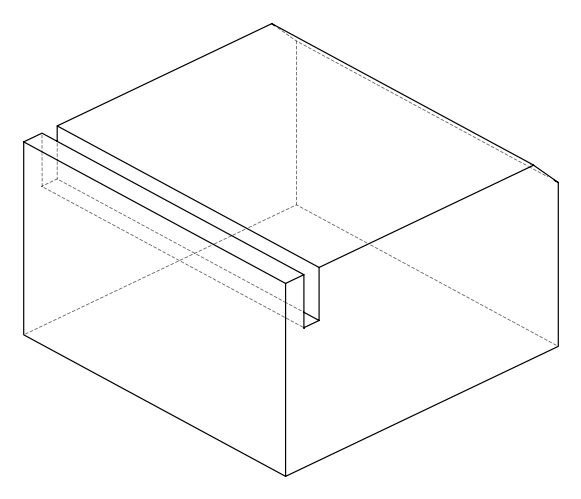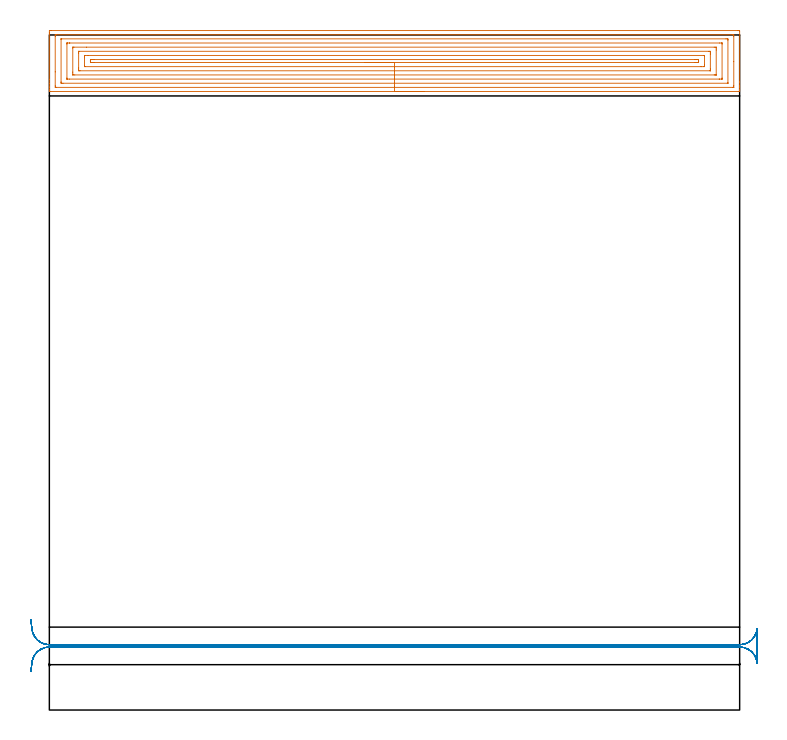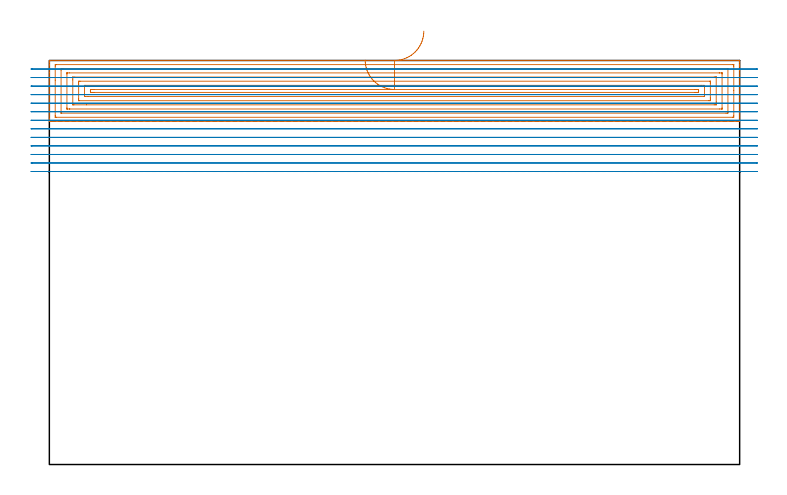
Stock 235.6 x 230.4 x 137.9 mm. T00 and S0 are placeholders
(PLAN: 2 operations, 1 tool changes, 29.2 min)
(1 AREA_MILL | FG_CHAMFER_SURFACE | UGT0205_001 | 15.35 min | 50965 mm3)
(2 MILL_RECTANGULAR_SLOT | SLOT_RECTANGULAR | NXT0201_011 | Follow Part, ap 3, ae 75% | 13.81 min | 114293 mm3)
(TOOL UGT0205_001 | Chamfer Mill 20 x 3 x 45 deg. | D20 FL50 Z2)
(TOOL NXT0201_011 | ENDMILL 12mm [2P460-1200-NA 1630] | D12 FL38 Z6)
(OP 1 AREA_MILL)
G17 G21 G94 G90
T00 M6
G54
G17 G0 G90 X127.8 Y211.1 S1061 M3
G43 Z147.9 H0
G94 G1 X127.762 Z147.028 F250.
X127.648 Z146.163
X127.459 Z145.312
X127.197 Z144.48
X126.863 Z143.674
X126.46 Z142.9
X125.991 Z142.164
X125.46 Z141.472
X124.871 Z140.829
X124.228 Z140.239
X123.536 Z139.708
X122.8 Z139.24
X122.026 Z138.837
X121.22 Z138.503
X120.388 Z138.241
X119.536 Z138.052
X118.672 Z137.938
X117.8 Z137.9
X0.185
X0.01 Y211.103 Z137.888
X0.007 Y211.159 Z137.833
X0. Y211.592 Z137.407
Y211.844 Z137.155
Y212.585 Z136.411
Y213.846 Z135.151
Y215.259 Z133.737
Y231.046 Z117.951
X0.002 Y231.307 Z117.69
X0.007 Y231.892 Z117.106
X0.044 Y231.894 Z117.104
X0.633 Y231.9 Z117.1
X234.967
X235.27 Y231.897 Z117.102
X235.59 Y231.892 Z117.106
X235.6 Y231.568 Z117.43
Y214.368 Z134.627
Y212.955 Z136.042
Y212.585 Z136.411
Y211.844 Z137.155
Y211.592 Z137.408
X235.593 Y211.159 Z137.833
X235.59 Y211.103 Z137.888
X235.415 Y211.1 Z137.9
X117.8
Y212.514 Z136.486
X2.422 Y212.515 Z136.485
X2.351 Y212.516 Z136.484
X2.211 Y212.521 Z136.479
X2.01 Y212.531 Z136.469
X2.008 Y212.585 Z136.415
X2.001 Y213.003 Z135.997
X2. Y217.803 Z131.197
Y229.944 Z119.056
X2.004 Y230.416 Z118.584
X2.007 Y230.467 Z118.533
X2.008 Y230.475 Z118.525
X2.047 Y230.479 Z118.521
X2.14 Y230.483 Z118.517
X2.281 Y230.485 Z118.515
X2.351 Y230.486 Z118.514
X233.178 Y230.485 Z118.515
X233.249 Y230.484 Z118.516
X233.389 Y230.479 Z118.521
X233.59 Y230.469 Z118.531
X233.592 Y230.416 Z118.584
X233.599 Y229.997 Z119.003
X233.6 Y221.29 Z127.71
Y213.056 Z135.944
X233.596 Y212.585 Z136.415
X233.593 Y212.533 Z136.467
X233.592 Y212.525 Z136.475
X233.553 Y212.521 Z136.479
X233.46 Y212.517 Z136.483
X233.319 Y212.515 Z136.485
X233.249 Y212.514 Z136.486
X117.8
Y213.928 Z135.072
X4.651 Y213.929 Z135.071
X4.21 Y213.931 Z135.069
X4.064 Y213.933 Z135.067
X4.019 Y213.935 Z135.065
X4.01 Y214.018 Z134.982
X4.004 Y214.158 Z134.842
X4.001 Y214.368 Z134.632
Y228.841 Z120.159
X4.009 Y229.051 Z119.949
X4.013 Y229.066 Z119.934
X4.019 Y229.068 Z119.932
X4.045 Y229.071 Z119.929
X4.1
X4.21 Y229.072 Z119.928
X230.949 Y229.071 Z119.929
X231.39 Y229.07 Z119.93
X231.536 Y229.067 Z119.933
X231.58 Y229.065 Z119.935
X231.59 Y228.982 Z120.018
X231.596 Y228.842 Z120.158
X231.599 Y228.632 Z120.368
Y214.159 Z134.841
X231.591 Y213.949 Z135.051
X231.587 Y213.934 Z135.066
X231.581 Y213.932 Z135.068
X231.555 Y213.929 Z135.071
X231.5
X231.39 Y213.928 Z135.072
X117.8
Y215.343 Z133.657
X6.81
X6.069 Y215.346 Z133.654
X6.027 Y215.348 Z133.652
X6.01 Y215.35 Z133.65
X6.008 Y215.372 Z133.628
X6.003 Y215.483 Z133.517
X6.001 Y215.705 Z133.295
Y227.295 Z121.705
X6.004 Y227.517 Z121.483
X6.008 Y227.628 Z121.372
X6.01 Y227.65 Z121.35
X6.03 Y227.652 Z121.348
X6.085 Y227.655 Z121.345
X6.894 Y227.657 Z121.343
X6.977
X228.79
X229.531 Y227.654 Z121.346
X229.573 Y227.652 Z121.348
X229.59 Y227.65 Z121.35
X229.592 Y227.628 Z121.372
X229.596 Y227.518 Z121.482
X229.599 Y227.295 Z121.705
Y215.705 Z133.295
X229.596 Y215.483 Z133.517
X229.592 Y215.372 Z133.628
X229.59 Y215.35 Z133.65
X229.57 Y215.348 Z133.652
X229.514 Y215.345 Z133.655
X228.706 Y215.343 Z133.657
X228.623
X117.8
Y216.757 Z132.243
X8.682 Y216.758 Z132.242
X8.07 Y216.761 Z132.239
X8.026 Y216.764 Z132.236
X8.01 Y216.769 Z132.231
X8.004 Y216.827 Z132.173
X8.002 Y217.042 Z131.958
X8. Y217.722 Z131.278
X8.001 Y225.958 Z123.042
X8.003 Y226.128 Z122.872
X8.007 Y226.212 Z122.788
X8.009 Y226.229 Z122.771
X8.031 Y226.236 Z122.764
X8.11 Y226.238 Z122.762
X8.397 Y226.242 Z122.758
X12.659 Y226.243 Z122.757
X226.918 Y226.242 Z122.758
X227.53 Y226.239 Z122.761
X227.574 Y226.236 Z122.764
X227.59 Y226.231 Z122.769
X227.596 Y226.173 Z122.827
X227.598 Y225.958 Z123.042
X227.6 Y225.278 Z123.722
X227.599 Y216.872 Z132.128
X227.596 Y216.787 Z132.213
X227.593 Y216.768 Z132.232
X227.589 Y216.764 Z132.236
X227.571 Y216.761 Z132.239
X227.49 Y216.759 Z132.241
X227.204 Y216.757 Z132.243
X226.918
X117.8
Y218.171 Z130.829
X10.471 Y218.172 Z130.828
X10.232 Y218.173 Z130.827
X10.087 Y218.176 Z130.824
X10.021 Y218.178 Z130.822
X10.01 Y218.212 Z130.788
X10.003 Y218.4 Z130.6
X10.001 Y218.825 Z130.175
X10. Y219.295 Z129.705
Y224.175 Z124.825
X10.002 Y224.643 Z124.357
X10.008 Y224.801 Z124.199
X10.01 Y224.822 Z124.178
X10.022 Y224.824 Z124.176
X10.061 Y224.827 Z124.173
X10.143 Y224.828 Z124.172
X225.129
X225.368 Y224.827 Z124.173
X225.513 Y224.824 Z124.176
X225.579 Y224.822 Z124.178
X225.59 Y224.788 Z124.212
X225.597 Y224.6 Z124.4
X225.599 Y224.175 Z124.825
X225.6 Y223.705 Z125.295
Y218.825 Z130.175
X225.598 Y218.357 Z130.643
X225.592 Y218.2 Z130.8
X225.59 Y218.178 Z130.822
X225.578 Y218.176 Z130.824
X225.539 Y218.173 Z130.827
X225.457 Y218.172 Z130.828
X117.8 Y218.171 Z130.829
Y219.585 Z129.415
X12.26 Y219.586 Z129.414
X12.128 Y219.587 Z129.413
X12.041 Y219.59 Z129.41
X12.015 Y219.592 Z129.408
X12.01 Y219.601 Z129.399
X12.006 Y219.631 Z129.369
X12.002 Y219.717 Z129.283
X12. Y219.976 Z129.024
X12.001 Y222.65 Z126.35
X12.008 Y223.283 Z125.717
X12.01 Y223.406 Z125.594
X12.132 Y223.411 Z125.589
X12.26 Y223.412 Z125.588
X13.023 Y223.415 Z125.585
X13.154
X223.34 Y223.414 Z125.586
X223.472 Y223.413 Z125.587
X223.559 Y223.41 Z125.59
X223.585 Y223.408 Z125.592
X223.59 Y223.399 Z125.601
X223.594 Y223.369 Z125.631
X223.598 Y223.283 Z125.717
X223.6 Y223.024 Z125.976
X223.599 Y220.35 Z128.65
X223.592 Y219.717 Z129.283
X223.59 Y219.594 Z129.406
X223.468 Y219.589 Z129.411
X223.34 Y219.588 Z129.412
X222.577 Y219.585 Z129.415
X222.445
X117.8
Y221. Z128.
X15.445
X14.943
X14.548 Y221.002 Z127.998
X14.049 Y221.007 Z127.993
X14.006 Y221.5 Z127.5
X14.005 Y221.544 Z127.456
X14.049 Y221.993 Z127.007
X14.444 Y221.997 Z127.003
X14.943 Y222. Z127.
X15.336
X220.155
X220.657
X221.052 Y221.998 Z127.002
X221.551 Y221.993 Z127.007
X221.593 Y221.5 Z127.5
X221.595 Y221.456 Z127.544
X221.551 Y221.007 Z127.993
X221.156 Y221.003 Z127.997
X220.657 Y221. Z128.
X220.264
X117.8
X116.928 Z128.039
X116.063 Z128.152
X115.212 Z128.341
X114.38 Z128.604
X113.574 Z128.937
X112.8 Z129.34
X112.064 Z129.809
X111.372 Z130.34
X110.729 Z130.929
X110.14 Z131.573
X109.608 Z132.265
X109.14 Z133.
X108.737 Z133.774
X108.403 Z134.58
X108.141 Z135.412
X107.952 Z136.264
X107.838 Z137.129
X107.8 Z138.
G0 Z147.9
M5
M2
(OP 2 MILL_RECTANGULAR_SLOT)
G17 G21 G94 G90
T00 M6
G54
G17 G0 G90 X-6.27 Y13.114 S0 M3
G43 Z147.9 H1
Z134.985
G94 G1 X-5.97 Y16.099 F250.
G2 X0. Y21.5 R6. F500.
G1 X235.6
G2 X241.57 Y16.099 R6.
G1 X241.6
Y27.701
X241.57
G2 X235.6 Y22.3 R6.
G1 X0.
G2 X-5.97 Y27.701 R6.
G1 X-6.27 Y30.686 F250.
G0 Y13.114 Z132.069
G1 X-5.97 Y16.099
G2 X0. Y21.5 R6. F500.
G1 X235.6
G2 X241.57 Y16.099 R6.
G1 X241.6
Y27.701
X241.57
G2 X235.6 Y22.3 R6.
G1 X0.
G2 X-5.97 Y27.701 R6.
G1 X-6.27 Y30.686 F250.
G0 Y13.114 Z129.154
G1 X-5.97 Y16.099
G2 X0. Y21.5 R6. F500.
G1 X235.6
G2 X241.57 Y16.099 R6.
G1 X241.6
Y27.701
X241.57
G2 X235.6 Y22.3 R6.
G1 X0.
G2 X-5.97 Y27.701 R6.
G1 X-6.27 Y30.686 F250.
G0 Y13.114 Z126.238
G1 X-5.97 Y16.099
G2 X0. Y21.5 R6. F500.
G1 X235.6
G2 X241.57 Y16.099 R6.
G1 X241.6
Y27.701
X241.57
G2 X235.6 Y22.3 R6.
G1 X0.
G2 X-5.97 Y27.701 R6.
G1 X-6.27 Y30.686 F250.
G0 Y13.114 Z123.323
G1 X-5.97 Y16.099
G2 X0. Y21.5 R6. F500.
G1 X235.6
G2 X241.57 Y16.099 R6.
G1 X241.6
Y27.701
X241.57
G2 X235.6 Y22.3 R6.
G1 X0.
G2 X-5.97 Y27.701 R6.
G1 X-6.27 Y30.686 F250.
G0 Y13.114 Z120.408
G1 X-5.97 Y16.099
G2 X0. Y21.5 R6. F500.
G1 X235.6
G2 X241.57 Y16.099 R6.
G1 X241.6
Y27.701
X241.57
G2 X235.6 Y22.3 R6.
G1 X0.
G2 X-5.97 Y27.701 R6.
G1 X-6.27 Y30.686 F250.
G0 Y13.114 Z117.492
G1 X-5.97 Y16.099
G2 X0. Y21.5 R6. F500.
G1 X235.6
G2 X241.57 Y16.099 R6.
G1 X241.6
Y27.701
X241.57
G2 X235.6 Y22.3 R6.
G1 X0.
G2 X-5.97 Y27.701 R6.
G1 X-6.27 Y30.686 F250.
G0 Y13.114 Z114.577
G1 X-5.97 Y16.099
G2 X0. Y21.5 R6. F500.
G1 X235.6
G2 X241.57 Y16.099 R6.
G1 X241.6
Y27.701
X241.57
G2 X235.6 Y22.3 R6.
G1 X0.
G2 X-5.97 Y27.701 R6.
G1 X-6.27 Y30.686 F250.
G0 Y13.114 Z111.662
G1 X-5.97 Y16.099
G2 X0. Y21.5 R6. F500.
G1 X235.6
G2 X241.57 Y16.099 R6.
G1 X241.6
Y27.701
X241.57
G2 X235.6 Y22.3 R6.
G1 X0.
G2 X-5.97 Y27.701 R6.
G1 X-6.27 Y30.686 F250.
G0 Y13.114 Z108.746
G1 X-5.97 Y16.099
G2 X0. Y21.5 R6. F500.
G1 X235.6
G2 X241.57 Y16.099 R6.
G1 X241.6
Y27.701
X241.57
G2 X235.6 Y22.3 R6.
G1 X0.
G2 X-5.97 Y27.701 R6.
G1 X-6.27 Y30.686 F250.
G0 Y13.114 Z105.831
G1 X-5.97 Y16.099
G2 X0. Y21.5 R6. F500.
G1 X235.6
G2 X241.57 Y16.099 R6.
G1 X241.6
Y27.701
X241.57
G2 X235.6 Y22.3 R6.
G1 X0.
G2 X-5.97 Y27.701 R6.
G1 X-6.27 Y30.686 F250.
G0 Y13.114 Z102.915
G1 X-5.97 Y16.099
G2 X0. Y21.5 R6. F500.
G1 X235.6
G2 X241.57 Y16.099 R6.
G1 X241.6
Y27.701
X241.57
G2 X235.6 Y22.3 R6.
G1 X0.
G2 X-5.97 Y27.701 R6.
G1 X-6.27 Y30.686 F250.
G0 Y13.114 Z100.
G1 X-5.97 Y16.099
G2 X0. Y21.5 R6. F500.
G1 X235.6
G2 X241.57 Y16.099 R6.
G1 X241.6
Y27.701
X241.57
G2 X235.6 Y22.3 R6.
G1 X0.
G2 X-5.97 Y27.701 R6.
G1 X-6.27 Y30.686 F250.
G0 Z147.9
M5
M2
